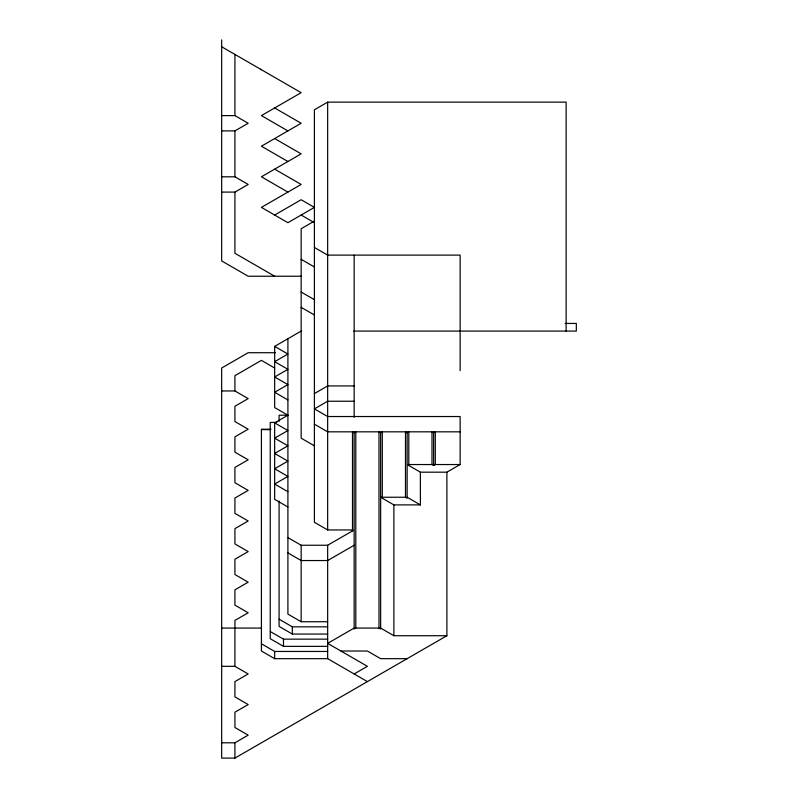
<?xml version="1.0" encoding="UTF-8"?>
<svg xmlns="http://www.w3.org/2000/svg" width="798" height="798" viewBox="0 0 798 798"><rect width="100%" height="100%" fill="white"/><g stroke="black" fill="none" stroke-linecap="round" stroke-linejoin="round"><path stroke-width="1.2" d="M221.674 130.902L234.921 130.902L248.168 123.261L234.921 115.61L221.674 115.61M566.121 331.08L566.121 102.134L327.659 102.134L314.402 109.785L314.402 522.301L327.659 529.952L352.945 529.952M221.674 192.099L234.921 192.099L248.168 184.448L234.921 176.797L221.674 176.797M274.662 215.041L301.155 199.749L314.402 207.39L287.908 222.692L261.415 207.39L301.155 184.448L274.662 169.146M314.402 221.086L301.155 228.737L301.155 438.162L314.402 445.813M287.908 506.999L274.662 499.358L274.662 422.87L287.908 415.219L274.662 407.569L274.662 346.382L301.684 330.781M314.402 393.584L327.659 385.933L354.152 385.933M354.152 432.785L355.808 431.828L355.808 628.076L354.152 629.024L354.152 432.785L352.497 431.828L352.497 531.189M380.646 432.785L380.646 629.024L378.99 628.076L378.99 431.828L380.646 432.785L382.302 431.828L382.302 497.653M407.14 432.785L407.14 498.201L405.484 497.244L405.484 431.828L407.14 432.785L408.795 431.828L408.795 465.154M433.643 432.785L435.299 431.828L435.299 464.536L433.643 465.493L431.987 464.536L431.987 431.828L433.643 432.785L433.643 465.493M408.157 465.124L420.386 472.187L446.89 472.187L460.137 464.536L460.137 416.526L327.659 416.526L314.402 408.885L327.659 401.234L354.152 401.234M287.908 537.603L301.155 545.243L327.659 545.243L353.095 530.56M354.152 545.243L327.659 560.545L301.155 560.545L287.908 552.894M354.152 628.076L327.659 643.368L367.399 666.32L354.152 673.961M221.674 742.798L234.921 742.798L248.168 735.158L234.921 727.507L234.921 712.205L248.168 704.554L234.921 696.913L234.921 681.612L248.168 673.961L234.921 666.32L221.674 666.32M275.49 352.716L248.168 352.716L221.674 368.018L221.674 758.1L234.921 758.1L446.89 635.717L446.89 472.187M260.617 69.256L261.415 69.715M301.654 276.228L248.168 276.228L221.674 260.936L221.674 39.9M565.154 323.439L576.326 323.439L576.326 331.08L353.733 331.08M221.674 390.96L234.921 390.96L248.168 398.611L234.921 406.262L234.921 421.553L248.168 429.204L234.921 436.855L234.921 452.157L248.168 459.798L234.921 467.448L234.921 482.75L248.168 490.391L234.921 498.042L234.921 513.343L248.168 520.994L234.921 528.635L234.921 543.937L248.168 551.588L234.921 559.238L234.921 574.53L248.168 582.181L234.921 589.832L234.921 605.123L248.168 612.774L234.921 620.425L234.921 666.32M287.908 415.219L279.081 415.219L279.081 421.444M276.866 422.431L270.243 422.431L270.243 638.709L283.49 646.36L327.659 646.36M271.051 429.204L261.415 429.204L261.415 651.018L274.662 658.669L327.659 658.669L367.399 681.612M261.415 429.643L270.243 429.643M460.137 431.828L327.659 431.828L314.402 424.177M408.386 464.536L460.137 464.536M405.484 497.244L380.646 497.244L393.893 504.895L420.386 504.895L420.386 472.187M287.908 338.731L287.908 614.091L301.155 621.732L327.659 621.732M279.081 619.188L292.327 626.839L327.659 626.839M221.674 628.076L261.415 628.076M355.808 628.076L380.646 628.076L393.893 635.717L446.89 635.717M279.081 501.034L279.081 626.4L292.327 634.051L327.659 634.051M270.243 631.497L283.49 639.148L327.659 639.148M340.906 651.018L367.399 651.018L380.646 658.669L407.14 658.669M261.415 643.806L274.662 651.457L327.659 651.457M221.674 46.773L301.155 92.668L261.415 115.61L287.908 130.902M274.662 107.959L301.155 123.261L261.415 146.204L287.908 161.505M274.662 138.553L301.155 153.854L261.415 176.797L287.908 192.099M301.155 215.041L313.385 222.103M314.402 247.46L327.659 255.111L460.137 255.111L460.137 370.641M301.155 259.33L314.402 266.981M274.662 276.228L234.921 253.285L234.921 192.099M301.155 292.038L314.402 299.689M301.155 307.34L314.402 314.981M274.662 346.382L287.908 354.033L274.662 361.674L287.908 369.324L274.662 376.975L287.908 384.626L274.662 392.277L287.908 399.918M274.662 368.018L261.415 360.367L234.921 375.668L234.921 390.96M407.14 497.244L420.386 504.895M274.662 422.87L287.908 430.521L274.662 438.162L287.908 445.813L274.662 453.464L287.908 461.114L274.662 468.765L287.908 476.406L274.662 484.057L287.908 491.708M393.893 504.895L393.893 635.717M354.152 255.111L354.152 417.384M327.659 102.134L327.659 529.952M327.659 545.243L327.659 658.669M301.155 545.243L301.155 621.732M292.327 626.839L292.327 634.051M283.49 639.148L283.49 646.36M274.662 651.457L274.662 658.669M234.921 54.424L234.921 115.61M234.921 130.902L234.921 176.797M234.921 742.798L234.921 758.1"/></g></svg>
